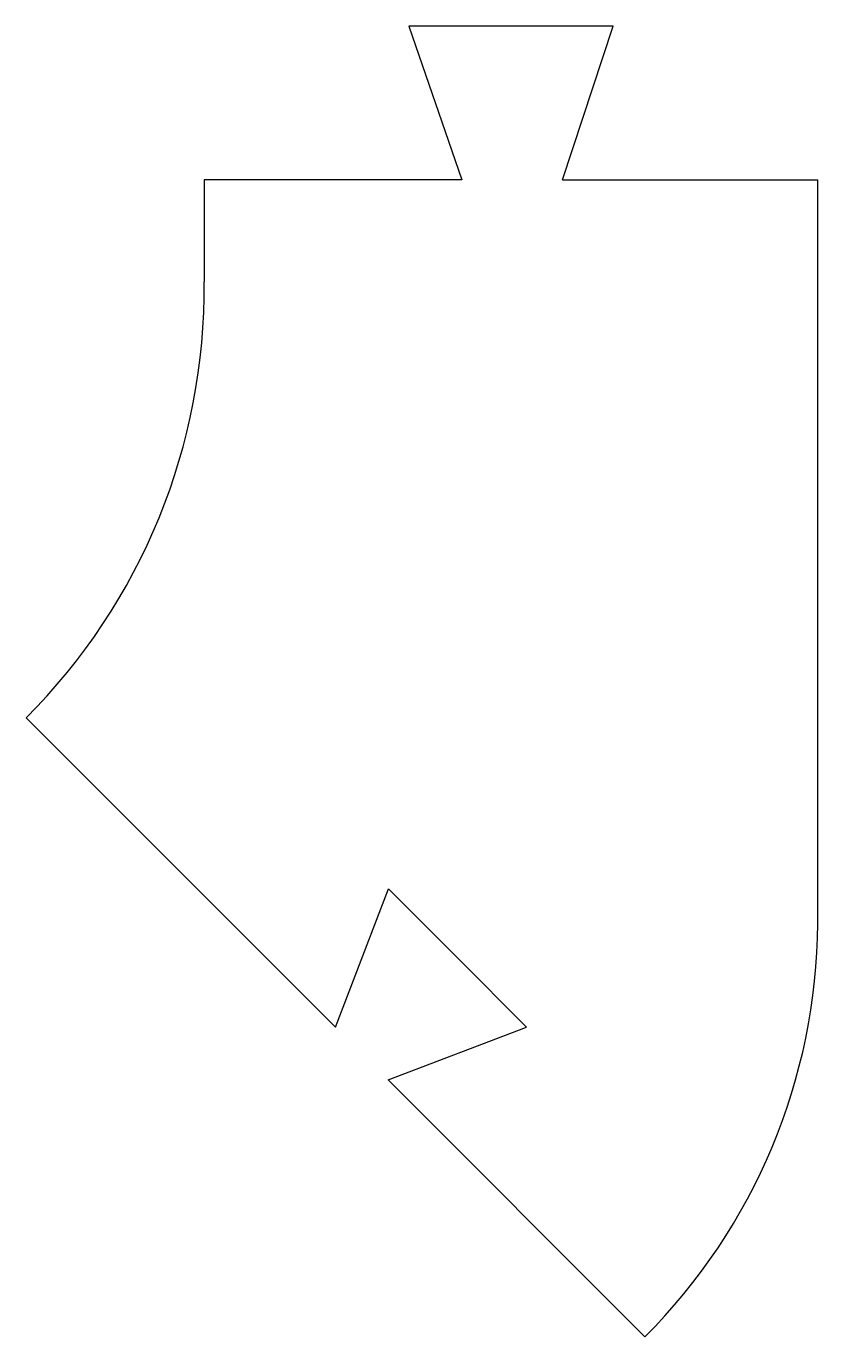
# Model space of a CAD drawing. Header units: centimetres. Extents: x 0 to 140, y -132 to 0.
# Drawn here: x 101.3 to 140, y -131.5 to -67.5 of the extents above; entities outside this region: 1.
import ezdxf

# ---------------------------------------------------------------- set-up
doc = ezdxf.new("R2010")
doc.units = ezdxf.units.CM
doc.header["$MEASUREMENT"] = 0
doc.layers.add('c25 v2_circuit v11', color=7, linetype='Continuous')

msp = doc.modelspace()

# ---------------------------------------------------------------- linework, layer by layer
at = {"layer": 'c25 v2_circuit v11'}
for p, q in [((130, -67.5), (120, -67.5)), ((120, -67.5), (122.603, -75.004)), ((127.515, -75.004), (130, -67.5)), ((122.603, -75.004), (110, -75.004)), ((110, -75.004), (110, -80)), ((122.603, -75.004), (110, -75.004)), ((127.515, -75.004), (140, -75.004)), ((127.515, -75.004), (140, -75.004)), ((140, -111.346), (140, -75.004)), ((116.424, -116.424), (101.299, -101.299)), ((116.424, -116.424), (119.005, -109.657)), ((119.005, -109.657), (122.384, -113.036)), ((125.764, -116.415), (122.384, -113.036)), ((118.996, -118.996), (125.764, -116.415)), ((131.549, -131.549), (118.996, -118.996))]:
    msp.add_line(p, q, dxfattribs=at)
for centre, radius, start, end in [((80.29, -80.29), 29.711, 315, 0.55921), ((111.145, -111.145), 28.856, 315.00001, 359.60073)]:
    msp.add_arc(centre, radius, start, end, dxfattribs=at)
msp.add_point((0, 0), dxfattribs=at)

doc.saveas('drawing.dxf')
